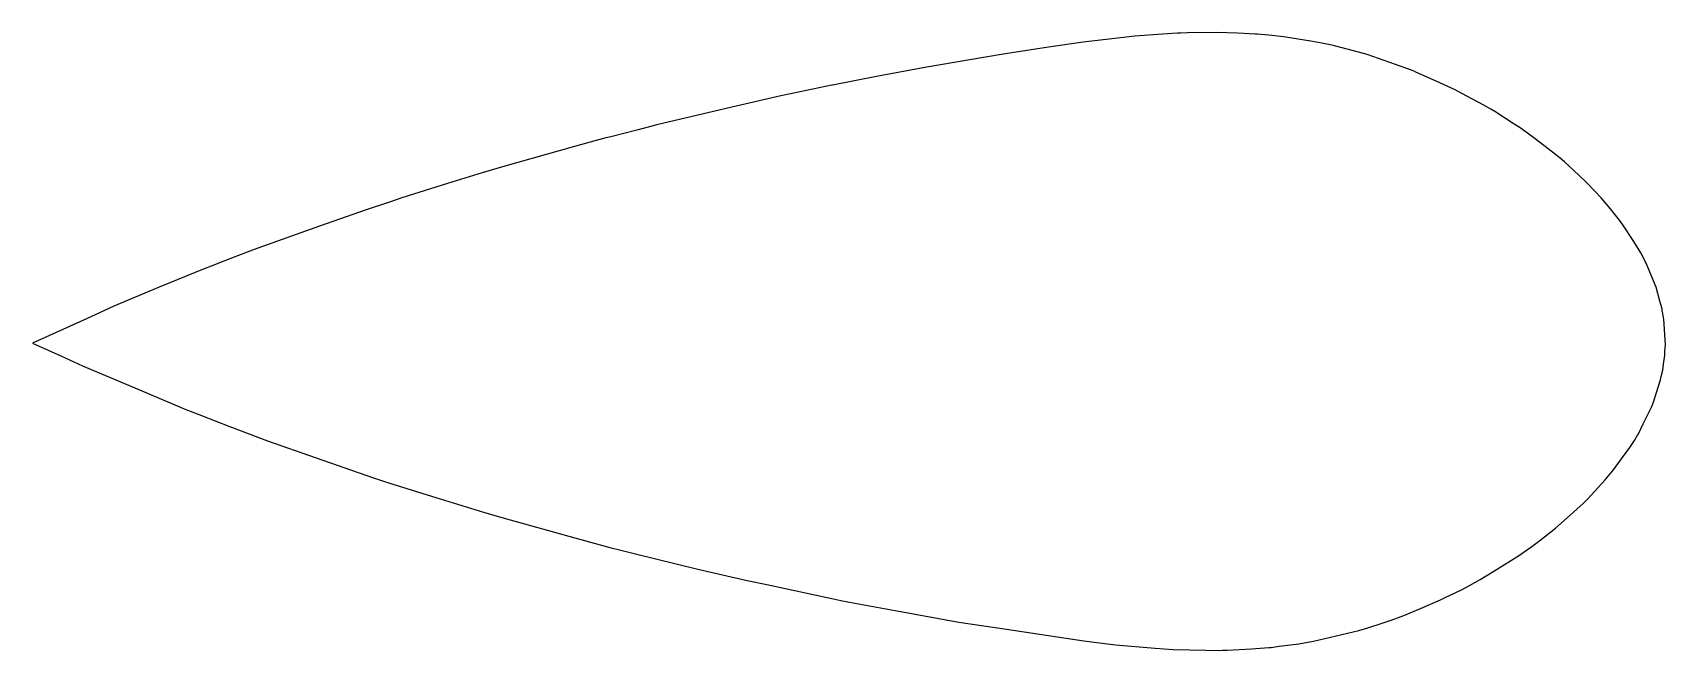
# Model space of a CAD drawing. Header units: metres. Extents: x -88 to 62, y -28 to 28.
import ezdxf

# ---------------------------------------------------------------- set-up
doc = ezdxf.new("R2010")
doc.units = ezdxf.units.M

msp = doc.modelspace()

# ---------------------------------------------------------------- linework, layer by layer
for p, q in [((5.77129, 27.0529), (1.43002, 26.3848)), ((8.95287, 27.5123), (5.77129, 27.0529)), ((11.8466, 27.8549), (8.95287, 27.5123)), ((13.6832, 28.0696), (11.8466, 27.8549)), ((16.2287, 28.2513), (13.6832, 28.0696)), ((17.6219, 28.3481), (16.2287, 28.2513)), ((17.8875, 28.3592), (17.6219, 28.3481)), ((18.5238, 28.3799), (17.8875, 28.3592)), ((21.2583, 28.3951), (18.5238, 28.3799)), ((23.1274, 28.3554), (21.2583, 28.3951)), ((24.7511, 28.2696), (23.1274, 28.3554)), ((24.975, 28.2537), (24.7511, 28.2696)), ((25.2716, 28.2296), (24.975, 28.2537)), ((26.0104, 28.1575), (25.2716, 28.2296)), ((27.3701, 28.0028), (26.0104, 28.1575)), ((29.8578, 27.6234), (27.3701, 28.0028)), ((30.8783, 27.4346), (29.8578, 27.6234)), ((31.7941, 27.2371), (30.8783, 27.4346)), ((32.0292, 27.1841), (31.7941, 27.2371)), ((33.7724, 26.7212), (32.0292, 27.1841)), ((1.43002, 26.3848), (-5.59715, 25.2004)), ((35.0284, 26.3787), (33.7724, 26.7212)), ((37.653, 25.4689), (35.0284, 26.3787)), ((-10.0215, 24.3717), (-14.0866, 23.5815)), ((-5.59715, 25.2004), (-10.0215, 24.3717)), ((39.1259, 24.9413), (37.653, 25.4689)), ((39.4281, 24.8199), (39.1259, 24.9413)), ((39.4669, 24.8042), (39.4281, 24.8199)), ((41.712, 23.79), (39.4669, 24.8042)), ((-18.8238, 22.5842), (-23.3152, 21.5348)), ((-17.0331, 22.9613), (-18.8238, 22.5842)), ((-14.1296, 23.5728), (-17.0331, 22.9613)), ((-14.0866, 23.5815), (-14.1296, 23.5728)), ((43.1287, 23.1465), (41.712, 23.79)), ((43.7492, 22.8206), (43.1287, 23.1465)), ((45.7096, 21.7607), (43.7492, 22.8206)), ((-23.3152, 21.5348), (-30.2308, 19.9179)), ((46.4094, 21.358), (45.7096, 21.7607)), ((46.7664, 21.1456), (46.4094, 21.358)), ((48.4668, 20.0416), (46.7664, 21.1456)), ((-30.2308, 19.9179), (-31.9258, 19.4829)), ((49.1794, 19.5895), (48.4668, 20.0416)), ((50.4737, 18.6403), (49.1794, 19.5895)), ((-34.8949, 18.7176), (-37.7653, 17.9319)), ((-34.4492, 18.8353), (-34.8949, 18.7176)), ((-31.9258, 19.4829), (-34.4492, 18.8353)), ((52.3601, 17.2039), (50.4737, 18.6403)), ((-37.7653, 17.9319), (-44.3926, 16.0596)), ((52.782, 16.851), (52.3601, 17.2039)), ((53.1711, 16.5209), (52.782, 16.851)), ((54.4751, 15.3054), (53.1711, 16.5209)), ((-46.2648, 15.5132), (-49.4388, 14.5237)), ((-44.3926, 16.0596), (-46.2648, 15.5132)), ((55.2231, 14.6127), (54.4751, 15.3054)), ((-49.4388, 14.5237), (-53.6543, 13.2067)), ((55.957, 13.8372), (55.2231, 14.6127)), ((56.5426, 13.2185), (55.957, 13.8372)), ((-56.9141, 12.1291), (-61.2045, 10.6152)), ((-54.7899, 12.8327), (-56.9141, 12.1291)), ((-53.6543, 13.2067), (-54.7899, 12.8327)), ((57.3895, 12.2109), (56.5426, 13.2185)), ((57.8663, 11.6395), (57.3895, 12.2109)), ((-61.2045, 10.6152), (-67.2196, 8.46433)), ((58.2144, 11.1795), (57.8663, 11.6395)), ((58.5446, 10.7353), (58.2144, 11.1795)), ((59.5325, 9.20763), (58.5446, 10.7353)), ((60.1801, 8.15272), (59.5325, 9.20763)), ((-69.2994, 7.66951), (-69.9939, 7.40493)), ((-67.2196, 8.46433), (-69.2994, 7.66951)), ((60.4788, 7.59272), (60.1801, 8.15272)), ((60.5898, 7.37329), (60.4788, 7.59272)), ((-71.8152, 6.69357), (-75.9233, 5.01398)), ((-71.1488, 6.9571), (-71.8152, 6.69357)), ((-69.9939, 7.40493), (-71.1488, 6.9571)), ((60.6655, 7.22021), (60.5898, 7.37329)), ((60.6692, 7.21258), (60.6655, 7.22021)), ((61.1959, 5.95347), (60.6692, 7.21258)), ((-75.9233, 5.01398), (-80.0891, 3.26253)), ((61.5821, 5.00443), (61.1959, 5.95347)), ((61.9423, 3.7133), (61.5821, 5.00443)), ((-80.0891, 3.26253), (-82.6078, 2.10805)), ((62.1301, 3.01105), (61.9423, 3.7133)), ((62.1588, 2.86683), (62.1301, 3.01105)), ((-82.6078, 2.10805), (-87.5599, -0.11779)), ((62.2082, 2.5984), (62.1588, 2.86683)), ((62.276, 2.19554), (62.2082, 2.5984)), ((62.2923, 2.08805), (62.276, 2.19554)), ((62.3816, 0.66237), (62.2923, 2.08805)), ((62.4365, -0.25046), (62.3816, 0.66237)), ((-87.5599, -0.11779), (-84.9834, -1.29043)), ((-84.9834, -1.29043), (-82.975, -2.21504)), ((62.2665, -2.05544), (62.3795, -1.24362)), ((62.3795, -1.24362), (62.4019, -0.85628)), ((62.4019, -0.85628), (62.4365, -0.25046)), ((-82.975, -2.21504), (-78.7518, -3.97723)), ((62.0607, -3.19129), (62.1907, -2.59602)), ((62.1907, -2.59602), (62.2665, -2.05544)), ((-78.7518, -3.97723), (-73.9045, -6.04937)), ((61.6304, -4.65846), (61.9931, -3.50618)), ((61.9931, -3.50618), (62.0607, -3.19129)), ((60.3903, -7.54555), (61.169, -5.99766)), ((61.169, -5.99766), (61.2249, -5.85405)), ((61.2249, -5.85405), (61.3821, -5.45977)), ((61.3821, -5.45977), (61.6304, -4.65846)), ((-73.9045, -6.04937), (-73.6433, -6.15238)), ((-73.6433, -6.15238), (-72.056, -6.78643)), ((-72.056, -6.78643), (-69.544, -7.74353)), ((-69.544, -7.74353), (-65.9873, -9.09371)), ((59.5883, -9.0661), (59.8761, -8.59566)), ((59.8761, -8.59566), (59.9591, -8.44891)), ((59.9591, -8.44891), (60.3903, -7.54555)), ((-65.9873, -9.09371), (-61.6075, -10.626)), ((58.0603, -11.2294), (59.1843, -9.71173)), ((59.1843, -9.71173), (59.3013, -9.53091)), ((59.3013, -9.53091), (59.5883, -9.0661)), ((-61.6075, -10.626), (-56.2383, -12.4961)), ((56.904, -12.699), (57.6858, -11.762)), ((57.6858, -11.762), (58.0603, -11.2294)), ((-56.2383, -12.4961), (-55.4963, -12.7395)), ((-55.4963, -12.7395), (-54.5616, -13.046)), ((-54.5616, -13.046), (-50.9246, -14.1749)), ((55.6317, -14.0997), (56.904, -12.699)), ((-50.9246, -14.1749), (-46.1271, -15.666)), ((53.4242, -16.1733), (54.8945, -14.8498)), ((54.8945, -14.8498), (55.035, -14.7102)), ((55.035, -14.7102), (55.2805, -14.4668)), ((55.2805, -14.4668), (55.6317, -14.0997)), ((-46.1271, -15.666), (-44.2541, -16.2072)), ((-44.2541, -16.2072), (-37.7613, -18.0217)), ((52.3503, -17.1286), (53.4242, -16.1733)), ((50.9102, -18.2469), (52.3503, -17.1286)), ((-37.7613, -18.0217), (-34.5351, -18.8912)), ((-34.5351, -18.8912), (-33.5274, -19.1532)), ((-33.5274, -19.1532), (-32.1709, -19.4957)), ((-32.1709, -19.4957), (-26.4592, -20.8859)), ((49.0344, -19.6125), (49.4791, -19.3)), ((49.4791, -19.3), (50.1841, -18.8039)), ((50.1841, -18.8039), (50.9102, -18.2469)), ((-26.4592, -20.8859), (-21.9173, -21.9341)), ((46.6933, -21.0614), (49.0344, -19.6125)), ((-21.9173, -21.9341), (-20.1065, -22.3104)), ((-20.1065, -22.3104), (-14.1247, -23.5986)), ((43.694, -22.7861), (44.4318, -22.3856)), ((44.4318, -22.3856), (45.436, -21.8458)), ((45.436, -21.8458), (46.6933, -21.0614)), ((-14.1247, -23.5986), (-13.3027, -23.7616)), ((-13.3027, -23.7616), (-12.0176, -24.0164)), ((39.9283, -24.4921), (41.7798, -23.7194)), ((41.7798, -23.7194), (42.2054, -23.5065)), ((42.2054, -23.5065), (43.694, -22.7861)), ((-12.0176, -24.0164), (-8.33071, -24.6862)), ((-8.33071, -24.6862), (-2.48655, -25.7478)), ((37.2455, -25.5701), (38.4061, -25.1524)), ((38.4061, -25.1524), (39.9283, -24.4921)), ((-2.48655, -25.7478), (1.89701, -26.4102)), ((1.89701, -26.4102), (9.02705, -27.4877)), ((31.6769, -27.1486), (34.2707, -26.5338)), ((34.2707, -26.5338), (35.098, -26.2755)), ((35.098, -26.2755), (36.5221, -25.8313)), ((36.5221, -25.8313), (37.2455, -25.5701)), ((9.02705, -27.4877), (10.1947, -27.6367)), ((10.1947, -27.6367), (11.9232, -27.8362)), ((11.9232, -27.8362), (15.553, -28.1636)), ((15.553, -28.1636), (17.2299, -28.273)), ((17.2299, -28.273), (20.2229, -28.3372)), ((20.2229, -28.3372), (21.444, -28.3502)), ((21.444, -28.3502), (21.7608, -28.344)), ((21.7608, -28.344), (22.1665, -28.3342)), ((22.1665, -28.3342), (24.4147, -28.2104)), ((24.4147, -28.2104), (25.9976, -28.0955)), ((25.9976, -28.0955), (26.23, -28.0742)), ((26.23, -28.0742), (26.9564, -27.9764)), ((26.9564, -27.9764), (28.7666, -27.7498)), ((28.7666, -27.7498), (29.2472, -27.6676)), ((29.2472, -27.6676), (30.1083, -27.5197)), ((30.1083, -27.5197), (31.6769, -27.1486))]:
    msp.add_line(p, q)

doc.saveas('drawing.dxf')
